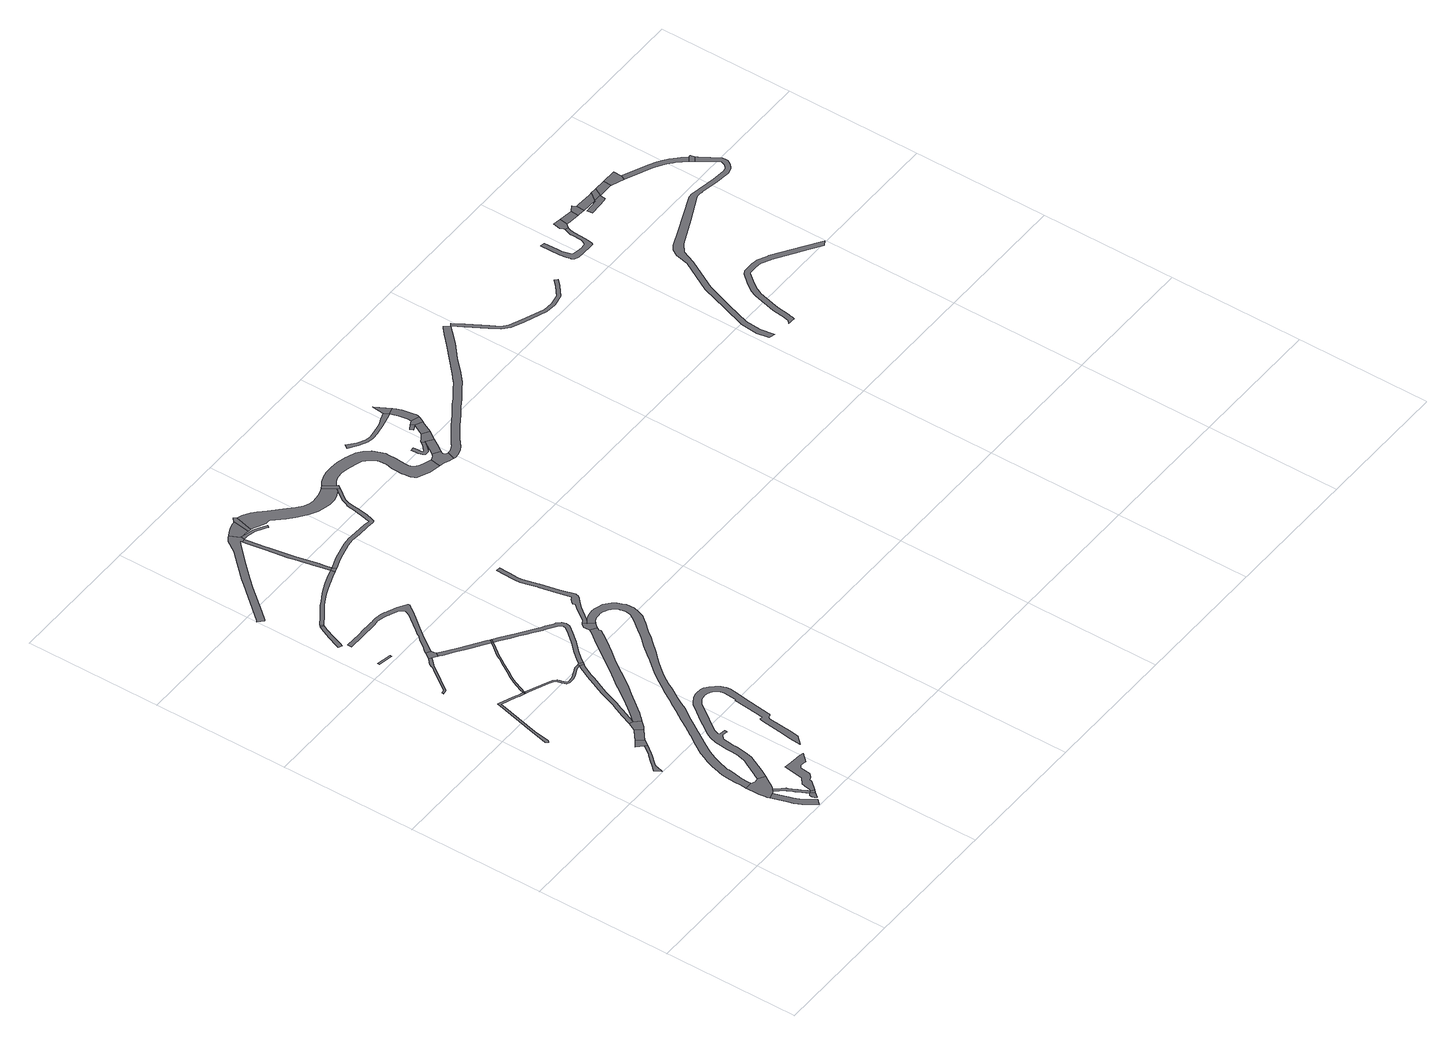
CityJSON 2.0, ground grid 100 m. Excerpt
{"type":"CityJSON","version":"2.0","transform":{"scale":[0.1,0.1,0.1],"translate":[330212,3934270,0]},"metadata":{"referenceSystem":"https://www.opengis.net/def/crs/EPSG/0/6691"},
"CityObjects":{
"road1":{"type":"Road","attributes":{"RoadStructureAttribute.sectionType":"1"},"geometry":[{"type":"MultiSurface","lod":"1","boundaries":[[[0,1,2,3,4,5,6,7,8,9,10,11,12,13,14,15,16,17,18,19]]]}]},
"road2":{"type":"Road","geometry":[{"type":"MultiSurface","lod":"1","boundaries":[[[20,21,22,23,24,25,26,27,28,29,30,31,32,33,34,35,36,0,19,37]]]}]},
"road3":{"type":"Road","attributes":{"RoadStructureAttribute.sectionType":"1"},"geometry":[{"type":"MultiSurface","lod":"1","boundaries":[[[38,39,40,41,42,43,44,45,46,47,48,49,50,51,52,53,54,55,56,57,58]]]}]},
"road4":{"type":"Road","attributes":{"RoadStructureAttribute.sectionType":"1"},"geometry":[{"type":"MultiSurface","lod":"1","boundaries":[[[37,59,60,61,62,63,64,65,66,67,68,69,70,71,72,73,74,75,76,77,78,79,80,20]]]}]},
"road5":{"type":"Road","geometry":[{"type":"MultiSurface","lod":"1","boundaries":[[[81,82,83,84,85,86,87,69]]]}]},
"road6":{"type":"Road","geometry":[{"type":"MultiSurface","lod":"1","boundaries":[[[87,88,70,69]]]}]},
"road7":{"type":"Road","geometry":[{"type":"MultiSurface","lod":"1","boundaries":[[[89,58,57,90,91,92]]]}]},
"road8":{"type":"Road","attributes":{"RoadStructureAttribute.sectionType":"1"},"geometry":[{"type":"MultiSurface","lod":"1","boundaries":[[[93,94,95,96,97,98,99,100,101,102,103,104,105,106,107,108,109,110,111]]]}]},
"road9":{"type":"Road","attributes":{"RoadStructureAttribute.sectionType":"1"},"geometry":[{"type":"MultiSurface","lod":"1","boundaries":[[[91,112,113,114,115,92]]]}]},
"road10":{"type":"Road","attributes":{"RoadStructureAttribute.sectionType":"1"},"geometry":[{"type":"MultiSurface","lod":"1","boundaries":[[[88,116,117,118,119,120,121,122,123,124,125,126,127,128,129,130,131,132,133,134,135,136,137,138,139,140,141,142,70]]]}]},
"road11":{"type":"Road","geometry":[{"type":"MultiSurface","lod":"1","boundaries":[[[143,114,113,144,145,146]]]}]},
"road12":{"type":"Road","attributes":{"RoadStructureAttribute.sectionType":"1"},"geometry":[{"type":"MultiSurface","lod":"1","boundaries":[[[147,148,149,150,151,152,153,154,155,156,157,158,159,160,161,162,163,164,165,166]]]}]},
"road13":{"type":"Road","geometry":[{"type":"MultiSurface","lod":"1","boundaries":[[[167,168,103,102]]]}]},
"road14":{"type":"Road","geometry":[{"type":"MultiSurface","lod":"1","boundaries":[[[169,170,171,172]]]}]},
"road15":{"type":"Road","attributes":{"RoadStructureAttribute.sectionType":"1"},"geometry":[{"type":"MultiSurface","lod":"1","boundaries":[[[173,174,175,176,177,178,179,180,181,182,183,184]]]}]},
"road16":{"type":"Road","attributes":{"RoadStructureAttribute.sectionType":"1"},"geometry":[{"type":"MultiSurface","lod":"1","boundaries":[[[25,185,186,187,188,189,190,191,192,193,194,195,196,197,198,199,200,201,202,203,204,205,206,207,208,209,210,211,212,213,214,215,216,217,218,219,220,221,222,223,224,225,226,227,228,229,230,231,232,233,234,235,236,237,238,239,240,241,242,243,244,245,246,247,248,249,250,251,252,253,254,255,256,257,258,259,260,261,262,263,264,265,266,267,268,269,270,271,272,273,274,275,276,277,278,26]]]}]},
"road17":{"type":"Road","geometry":[{"type":"MultiSurface","lod":"1","boundaries":[[[279,280,281,282,283,284,285,147,166]]]}]},
"road18":{"type":"Road","attributes":{"RoadStructureAttribute.sectionType":"1"},"geometry":[{"type":"MultiSurface","lod":"1","boundaries":[[[286,287,288,289,290,291,292,143,146,293,294,295,296,297,298,299,300,301]]]}]},
"road19":{"type":"Road","attributes":{"RoadStructureAttribute.sectionType":"1"},"geometry":[{"type":"MultiSurface","lod":"1","boundaries":[[[302,303,304,305,306,307,308,309,310,311,312,313,314,315,316,168,167,317,318,319,320,321,322,323,324,325,326,327,328,301]]]}]},
"road20":{"type":"Road","geometry":[{"type":"MultiSurface","lod":"1","boundaries":[[[183,329,330,184]]]}]},
"road21":{"type":"Road","attributes":{"RoadStructureAttribute.sectionType":"1"},"geometry":[{"type":"MultiSurface","lod":"1","boundaries":[[[168,331,332,333,334,335,336,337,338,339,340,341,342,343,344,345,346,347,348,349,350,351,103]]]}]},
"road22":{"type":"Road","attributes":{"RoadStructureAttribute.sectionType":"1"},"geometry":[{"type":"MultiSurface","lod":"1","boundaries":[[[352,353,354,355,356,357,358,359,360,361,362,363,364,365,366,367,368,369,370,371,372,373,374,375,376,377,378,379,380,285,284,381,382,383,384,385,386,387,388,389,390,391,392,393,394,395,396,397,398,399,400,401,402,403,404,405,406,407,408,409,410,411,412]]]}]},
"road23":{"type":"Road","attributes":{"RoadStructureAttribute.sectionType":"1"},"geometry":[{"type":"MultiSurface","lod":"1","boundaries":[[[413,414,415,416,417,418,419,420,421,341,422,423,424,425,426,427,428,429,281,280]]]}]},
"road24":{"type":"Road","attributes":{"RoadStructureAttribute.sectionType":"1"},"geometry":[{"type":"MultiSurface","lod":"1","boundaries":[[[30,430,431,432,433,434,435,436,437,438,439,440,441,442,443,444,445,446,447,448,449,450,451,452,453,454,455,456,457,458,459,460,461,462,463,464,465,466,467,468,469,470,471,472,473,474,475,476,477,478,479,480,481,482,483,484,485,486,487,488,489,490,491,492,493,494,495,496,497,498,499,500,501,502,503,504,505,506,507,508,509,510,511,512,513,514,515,516,517,518,519,520,521,522,523,524,525,526,527,528,529,530,531,532,533,534,535,536,537,538,539,540,541,542,31]]]}]},
"road25":{"type":"Road","attributes":{"RoadStructureAttribute.sectionType":"1"},"geometry":[{"type":"MultiSurface","lod":"1","boundaries":[[[145,543,544,545,546,547,548,549,550,551,552,553,554,555,556,557,558,559,560,561,562,563,564,565,566,567,568,569,570,571,572,573,574,575,576,577,578,146]]]}]},
"road26":{"type":"Road","geometry":[{"type":"MultiSurface","lod":"1","boundaries":[[[579,302,301,300,580]]]}]},
"road27":{"type":"Road","geometry":[{"type":"MultiSurface","lod":"1","boundaries":[[[422,341,340,581]]]}]},
"road28":{"type":"Road","attributes":{"RoadStructureAttribute.sectionType":"1"},"geometry":[{"type":"MultiSurface","lod":"1","boundaries":[[[582,583,584,585,586,587,588,589,590,591,592,593,330,329,594,595,596,597,598,599,600,601,602,603,604,605,606,607]]]}]},
"road29":{"type":"Road","attributes":{"function":"3","RoadStructureAttribute.sectionType":"1"},"geometry":[{"type":"MultiSurface","lod":"1","boundaries":[[[608,609,610,611,612,613,614,615,616,617,618,619,620,621,622,623,624,625,626,627,628,629,630,631,632,633,634,635,636]]]}]},
"road30":{"type":"Road","attributes":{"RoadStructureAttribute.sectionType":"1"},"geometry":[{"type":"MultiSurface","lod":"1","boundaries":[[[637,638,639,640,641,642,643,644,645,646,647,648,649,650,651,652,653,581,340,654,655,656,657,658,659,660,661,662,663,664,665,666,667,668,669,670,671,672,579,580]]]}]},
"road31":{"type":"Road","geometry":[{"type":"MultiSurface","lod":"1","boundaries":[[[606,673,674,675,607]]]}]},
"road32":{"type":"Road","geometry":[{"type":"MultiSurface","lod":"1","boundaries":[[[676,677,486,485,678,679,680,681,565,564]]]}]},
"road33":{"type":"Road","attributes":{"RoadStructureAttribute.sectionType":"1"},"geometry":[{"type":"MultiSurface","lod":"1","boundaries":[[[632,682,683,684,685,686,687,688,607,675,689,690,691,692,693,694,695,696,697,633]]]}]},
"road34":{"type":"Road","geometry":[{"type":"MultiSurface","lod":"1","boundaries":[[[635,698,699,700,701,702,703,704,705,636]]]}]},
"road35":{"type":"Road","attributes":{"RoadStructureAttribute.sectionType":"1"},"geometry":[{"type":"MultiSurface","lod":"1","boundaries":[[[706,707,708,709,710,711,712,713,714,634,633]]]}]},
"road36":{"type":"Road","geometry":[{"type":"MultiSurface","lod":"1","boundaries":[[[715,716,717,718,719,720,702,701]]]}]},
"road37":{"type":"Road","attributes":{"RoadStructureAttribute.sectionType":"1"},"geometry":[{"type":"MultiSurface","lod":"1","boundaries":[[[485,721,722,723,724,725,726,727,728,729,730,731,732,733,734,735,736,737,738,739,740,741,742,743,744,745,746,747,748,749,750,751,678]]]}]},
"road38":{"type":"Road","attributes":{"RoadStructureAttribute.sectionType":"1"},"geometry":[{"type":"MultiSurface","lod":"1","boundaries":[[[752,753,754,755,756,757,758,759,760,761,762,763,764,765,766,675,674,767,768,769,770,771,772,773,774,775,776,777,778,779,780,781,782,783]]]}]},
"road39":{"type":"Road","attributes":{"function":"3","RoadStructureAttribute.sectionType":"1"},"geometry":[{"type":"MultiSurface","lod":"1","boundaries":[[[784,785,786,787,788,789,790,791,792,793,794,795,796,797,798,799,800,717,716,801,802,803,804,805,806,807,808,809,810,811,812,813,814,815,783]]]}]},
"road40":{"type":"Road","geometry":[{"type":"MultiSurface","lod":"1","boundaries":[[[782,816,817,818,784,783]]]}]},
"road41":{"type":"Road","attributes":{"function":"3","RoadStructureAttribute.sectionType":"1"},"geometry":[{"type":"MultiSurface","lod":"1","boundaries":[[[819,820,821,822,823,824,825,826,827,828,829,830,831,832,833,834,835,836,837,838,839,840,818,817,841,842,843,844,845,846,847,848,849,850,851,852,853,854,855,856,857,858,859,860,861,862,863]]]}]},
"road42":{"type":"Road","geometry":[{"type":"MultiSurface","lod":"1","boundaries":[[[864,865,866,867,868,869,870,871,872,873,874,819,863,875,876,877,878,879,880]]]}]},
"road43":{"type":"Road","attributes":{"RoadStructureAttribute.sectionType":"1"},"geometry":[{"type":"MultiSurface","lod":"1","boundaries":[[[881,882,883,884,885,886,887,888,889,890,891,892,893,894,895,896,897,898,899,900,901,902,903,904,905,906,907,908,909,910]]]}]},
"road44":{"type":"Road","attributes":{"function":"3","RoadStructureAttribute.sectionType":"1"},"geometry":[{"type":"MultiSurface","lod":"1","boundaries":[[[872,871,911,912,913,914]]]}]},
"road45":{"type":"Road","attributes":{"RoadStructureAttribute.sectionType":"1"},"geometry":[{"type":"MultiSurface","lod":"1","boundaries":[[[915,916,917,918,919,920,921,922,923,924,925,926,927,928,929,930]]]}]},
"road46":{"type":"Road","geometry":[{"type":"MultiSurface","lod":"1","boundaries":[[[913,931,932,933,934,935,936,937,881,910,914]]]}]},
"road47":{"type":"Road","geometry":[{"type":"MultiSurface","lod":"1","boundaries":[[[938,939,940,941,942,943]]]}]},
"road48":{"type":"Road","attributes":{"function":"3","RoadStructureAttribute.sectionType":"1"},"geometry":[{"type":"MultiSurface","lod":"1","boundaries":[[[944,945,946,933,932,947,948,942]]]}]},
"road49":{"type":"Road","geometry":[{"type":"MultiSurface","lod":"1","boundaries":[[[948,949,950,951,943,942]]]}]},
"road50":{"type":"Road","attributes":{"function":"3","RoadStructureAttribute.sectionType":"1"},"geometry":[{"type":"MultiSurface","lod":"1","boundaries":[[[930,952,953,954,951,950,955,956,957,958,959,960]]]}]},
"road51":{"type":"Road","geometry":[{"type":"MultiSurface","lod":"1","boundaries":[[[961,915,930,960]]]}]},
"road52":{"type":"Road","attributes":{"RoadStructureAttribute.sectionType":"1"},"geometry":[{"type":"MultiSurface","lod":"1","boundaries":[[[962,963,964,965,966,967,968,969,970,971,972,973,974,975,976,977,978,979,980,981,982,983,984,880,879,985,986,987,988,989,990,991,992,993,994,995,996,997,998,999,1000,1001,1002,1003,1004,962,1005,1006,1007,1008,1009,1010,1011,1012,1013,1014,1015,1016,1017,1018,1019,1020,1021,1022,1023,1024,1025]]]}]},
"road53":{"type":"Road","attributes":{"RoadStructureAttribute.sectionType":"1"},"geometry":[{"type":"MultiSurface","lod":"1","boundaries":[[[1026,1027,1028,1029,1030,1031,1032,1033,1034,1035,1036,1037,1038,1039,1040,1041,1042,1043,1044,1045,1046,1047,1048,1049,1050,1051,1052,1053,1054,1055,1056,1057,1058,1059,1060,1061,1062,1063,1064,1065,1066,1067]]]}]},
"road54":{"type":"Road","geometry":[{"type":"MultiSurface","lod":"1","boundaries":[[[1066,1068,1069,1070,1071,1072,1073,1074,1075,1076,1067]]]}]},
"road55":{"type":"Road","attributes":{"RoadStructureAttribute.sectionType":"1"},"geometry":[{"type":"MultiSurface","lod":"1","boundaries":[[[1077,1078,1079,1080,1081,1082,1083,1084,1085,1086,1087,1088,1089,1090,1091,1092,1093,1094,1095,1096,1097,1098,1099,1100,1101,1102,1103,1104,1105,1106,1107,1108,1109,1110,1111,1112,1113,1114,1115,1116]]]}]},
"road56":{"type":"Road","attributes":{"RoadStructureAttribute.sectionType":"1"},"geometry":[{"type":"MultiSurface","lod":"1","boundaries":[[[1069,1068,1117,1118,1119]]]}]},
"road57":{"type":"Road","geometry":[{"type":"MultiSurface","lod":"1","boundaries":[[[1120,1119,1118,1121,1122,1123]]]}]},
"road58":{"type":"Road","attributes":{"RoadStructureAttribute.sectionType":"1"},"geometry":[{"type":"MultiSurface","lod":"1","boundaries":[[[1124,1125,1126,1127,1128,1129,1130,1131,1132,1133,1134,1135,1136,1137,1138,1139,1140,1141,1142,1143,1144,1145,1146,1147,1148,1149,1150,1151,1152,1153,1154,1155,1156,1157,1158,1159,1160,1161,1162,1163,1164,1165,1166,1167,1168,1169,1170,1171,1172,1173,1174,1175,1176,1177,1178,1179,1180,1181,1182,1183,1184,1185]]]}]},
"road59":{"type":"Road","geometry":[{"type":"MultiSurface","lod":"1","boundaries":[[[1186,1187,1188,1189,1190,1191,1192,1193,1194,1195,1196,1197,1198]]]}]},
"road60":{"type":"Road","attributes":{"RoadStructureAttribute.sectionType":"1"},"geometry":[{"type":"MultiSurface","lod":"1","boundaries":[[[1199,1200,1123,1122,1186,1201]]]}]},
"road61":{"type":"Road","geometry":[{"type":"MultiSurface","lod":"1","boundaries":[[[1202,1201,1186,1198]]]}]},
"road62":{"type":"Road","attributes":{"RoadStructureAttribute.sectionType":"1"},"geometry":[{"type":"MultiSurface","lod":"1","boundaries":[[[1198,1203,1204,1205,1206,1202]]]}]},
"road63":{"type":"Road","geometry":[{"type":"MultiSurface","lod":"1","boundaries":[[[1206,1205,1207,1208,1209]]]}]},
"road64":{"type":"Road","attributes":{"RoadStructureAttribute.sectionType":"1"},"geometry":[{"type":"MultiSurface","lod":"1","boundaries":[[[1207,1210,1211,1212,1213,1214,1215,1216,1217,1218,1219,1220,1221,1222,1223,1224,1225,1226,1227,1228,1229,1230,1231,1208]]]}]},
"road65":{"type":"Road","geometry":[{"type":"MultiSurface","lod":"1","boundaries":[[[1232,1233,1221,1220,1124,1185]]]}]}
},
"vertices":[
[567,298,0],[580,256,0],[593,214,0],[598,196,0],[612,148,0],[613,146,0],[636,98,0],[643,89,0],[670,48,0],[698,9,0],[729,43,0],[707,74,0],[684,108,0],[675,121,0],[655,163,0],[653,169,0],[645,196,0],[641,208,0],[623,270,0],[610,311,0],
[642,337,0],[652,345,0],[658,353,0],[671,371,0],[682,389,0],[712,438,0],[662,469,0],[652,465,0],[637,462,0],[631,464,0],[605,476,0],[552,477,0],[552,456,0],[552,405,0],[555,376,0],[558,334,0],[561,319,0],[625,323,0],
[464,1191,0],[446,1168,0],[443,1164,0],[440,1161,0],[400,1117,0],[398,1115,0],[383,1099,0],[342,1052,0],[367,1005,0],[383,1057,0],[386,1065,0],[389,1073,0],[391,1076,0],[398,1085,0],[398,1086,0],[399,1087,0],[449,1141,0],[458,1151,0],[466,1161,0],[512,1221,0],[498,1236,0],
[680,258,0],[682,255,0],[683,251,0],[701,213,0],[707,201,0],[710,195,0],[712,191,0],[715,184,0],[738,138,0],[741,134,0],[748,120,0],[768,130,0],[761,143,0],[758,148,0],[740,185,0],[732,201,0],[730,204,0],[727,211,0],[715,235,0],[704,259,0],[700,270,0],[682,291,0],
[730,106,0],[731,86,0],[732,79,0],[735,71,0],[737,65,0],[742,57,0],[776,94,0],
[790,109,0],
[457,1279,0],[519,1231,0],[541,1267,0],[505,1315,0],
[170,1756,0],[181,1766,0],[200,1886,0],[279,2192,0],[283,2207,0],[389,2165,0],[410,2156,0],[412,2155,0],[441,2144,0],[447,2141,0],[453,2155,0],[412,2171,0],[411,2172,0],[381,2184,0],[278,2225,0],[273,2227,0],[186,1890,0],[163,1796,0],[156,1772,0],
[571,1290,0],[619,1329,0],[582,1376,0],[534,1337,0],
[847,171,0],[848,182,0],[848,186,0],[848,189,0],[862,194,0],[872,198,0],[896,225,0],[899,245,0],[903,273,0],[908,304,0],[923,313,0],[926,314,0],[950,312,0],[964,310,0],[973,309,0],[995,333,0],[1027,368,0],[997,372,0],[915,382,0],[857,389,0],[837,246,0],[837,245,0],[792,210,0],[787,185,0],[781,152,0],[779,140,0],[776,136,0],
[610,1437,0],[636,1342,0],[678,1384,0],[637,1425,0],
[360,2832,0],[359,2830,0],[322,2796,0],[312,2771,0],[310,2767,0],[295,2746,0],[240,2670,0],[176,2582,0],[155,2578,0],[153,2578,0],[151,2578,0],[148,2563,0],[167,2567,0],[169,2567,0],[182,2570,0],[243,2653,0],[303,2737,0],[319,2760,0],[359,2800,0],[378,2818,0],
[457,2138,0],[462,2152,0],
[240,3035,0],[243,3049,0],[135,3070,0],[137,3055,0],
[182,3526,0],[151,3461,0],[121,3390,0],[120,3386,0],[111,3363,0],[138,3352,0],[148,3374,0],[161,3406,0],[178,3449,0],[204,3515,0],[222,3553,0],[201,3568,0],
[745,492,0],[786,576,0],[806,618,0],[821,674,0],[830,739,0],[830,766,0],[830,767,0],[830,793,0],[842,862,0],[868,885,0],[871,886,0],[874,886,0],[910,881,0],[912,900,0],[872,904,0],[867,908,0],[866,910,0],[862,921,0],[874,953,0],[908,998,0],[939,1040,0],[985,1106,0],[989,1111,0],[1015,1145,0],[1027,1162,0],[1061,1187,0],[1096,1193,0],[1120,1191,0],[1145,1181,0],[1167,1164,0],[1184,1141,0],[1190,1128,0],[1194,1105,0],[1187,1010,0],[1178,1006,0],[1159,833,0],[1153,784,0],[1153,782,0],[1151,777,0],[1148,774,0],[1127,776,0],[1125,764,0],[1123,747,0],[1104,609,0],[1091,510,0],[1089,488,0],[1083,429,0],[1140,491,0],[1141,502,0],[1148,562,0],[1156,633,0],[1166,726,0],[1168,735,0],[1173,739,0],[1183,742,0],[1187,743,0],[1194,748,0],[1196,751,0],[1199,756,0],[1200,763,0],[1228,966,0],[1240,1039,0],[1245,1093,0],[1242,1123,0],[1237,1141,0],[1230,1158,0],[1210,1186,0],[1183,1213,0],[1156,1237,0],[1134,1245,0],[1099,1249,0],[1074,1247,0],[1042,1237,0],[1010,1219,0],[989,1201,0],[987,1199,0],[964,1170,0],[946,1145,0],[895,1078,0],[854,1018,0],[824,975,0],[802,931,0],[788,883,0],[775,786,0],[774,768,0],[774,754,0],[772,714,0],[770,691,0],[753,637,0],[744,619,0],[736,604,0],[683,502,0],[682,501,0],[667,474,0],
[385,2814,0],[412,2796,0],[430,2823,0],[427,2832,0],[425,2846,0],[425,2856,0],[395,2879,0],
[853,1989,0],[819,1921,0],[813,1910,0],[737,1740,0],[690,1619,0],[687,1613,0],[644,1514,0],[671,1501,0],[714,1598,0],[715,1601,0],[765,1729,0],[825,1864,0],[840,1897,0],[879,1973,0],[890,1988,0],[866,2006,0],
[864,2021,0],[831,2018,0],[808,2007,0],[769,1990,0],[767,1989,0],[740,1981,0],[708,1979,0],[693,1985,0],[688,1998,0],[685,2006,0],[679,2029,0],[674,2046,0],[655,2069,0],[622,2084,0],[481,2144,0],[476,2130,0],[617,2070,0],[645,2057,0],[660,2039,0],[669,2007,0],[671,2002,0],[681,1974,0],[705,1964,0],[742,1966,0],[773,1975,0],[810,1992,0],[835,2003,0],
[229,3561,0],[212,3578,0],
[474,2182,0],[504,2253,0],[530,2299,0],[560,2346,0],[605,2418,0],[608,2423,0],[634,2465,0],[637,2469,0],[691,2540,0],[723,2581,0],[714,2587,0],[687,2553,0],[642,2496,0],[627,2471,0],[619,2459,0],[600,2428,0],[598,2425,0],[550,2350,0],[521,2305,0],[495,2258,0],[464,2186,0],
[165,3296,0],[414,3295,0],[424,3295,0],[426,3296,0],[446,3298,0],[453,3298,0],[465,3296,0],[506,3288,0],[530,3280,0],[550,3272,0],[556,3270,0],[616,3241,0],[628,3225,0],[631,3217,0],[632,3205,0],[630,3191,0],[629,3185,0],[624,3180,0],[623,3178,0],[594,3138,0],[537,3061,0],[531,3053,0],[503,3016,0],[498,3008,0],[475,2981,0],[423,2916,0],[421,2913,0],[419,2911,0],[404,2891,0],[430,2869,0],[449,2892,0],[502,2965,0],[504,2967,0],[521,2991,0],[542,3018,0],[561,3043,0],[621,3118,0],[659,3164,0],[678,3191,0],[685,3201,0],[697,3219,0],[697,3224,0],[697,3229,0],[693,3232,0],[667,3250,0],[632,3271,0],[569,3300,0],[562,3303,0],[550,3308,0],[543,3311,0],[518,3319,0],[469,3326,0],[465,3327,0],[458,3328,0],[450,3327,0],[426,3325,0],[424,3325,0],[396,3325,0],[331,3326,0],[289,3326,0],[165,3326,0],
[418,2793,0],[420,2791,0],[439,2777,0],[468,2755,0],[509,2727,0],[559,2693,0],[604,2662,0],[666,2621,0],[699,2598,0],[732,2612,0],[716,2623,0],[651,2667,0],[619,2689,0],[544,2740,0],[508,2765,0],[494,2774,0],[459,2798,0],
[605,477,0],[606,503,0],[610,556,0],[613,578,0],[617,605,0],[625,664,0],[627,675,0],[629,689,0],[638,718,0],[640,726,0],[654,769,0],[654,770,0],[659,782,0],[665,796,0],[683,836,0],[702,873,0],[745,944,0],[795,1022,0],[804,1036,0],[840,1093,0],[881,1156,0],[932,1226,0],[941,1243,0],[956,1272,0],[984,1325,0],[1031,1397,0],[1060,1447,0],[1098,1505,0],[1135,1553,0],[1171,1599,0],[1206,1634,0],[1256,1687,0],[1310,1746,0],[1350,1791,0],[1381,1833,0],[1429,1887,0],[1452,1915,0],[1477,1945,0],[1486,1970,0],[1494,1992,0],[1505,2030,0],[1503,2066,0],[1501,2092,0],[1493,2118,0],[1481,2149,0],[1480,2150,0],[1460,2176,0],[1417,2213,0],[1382,2226,0],[1351,2234,0],[1326,2237,0],[1307,2235,0],[1290,2231,0],[1264,2225,0],[1244,2215,0],[1212,2193,0],[1249,2152,0],[1259,2161,0],[1277,2169,0],[1290,2174,0],[1302,2176,0],[1317,2177,0],[1331,2178,0],[1351,2176,0],[1370,2171,0],[1395,2157,0],[1427,2126,0],[1436,2113,0],[1439,2102,0],[1441,2094,0],[1445,2076,0],[1447,2055,0],[1446,2035,0],[1439,2010,0],[1427,1989,0],[1407,1961,0],[1377,1925,0],[1355,1896,0],[1322,1854,0],[1297,1824,0],[1253,1776,0],[1203,1713,0],[1167,1671,0],[1133,1630,0],[1096,1584,0],[1057,1534,0],[1019,1475,0],[985,1425,0],[937,1350,0],[927,1335,0],[917,1318,0],[879,1257,0],[831,1184,0],[792,1122,0],[749,1056,0],[746,1051,0],[731,1028,0],[694,972,0],[650,902,0],[629,863,0],[610,820,0],[604,806,0],[604,805,0],[598,791,0],[591,770,0],[581,736,0],[574,713,0],[571,704,0],[565,674,0],[557,609,0],[556,557,0],[555,531,0],[553,502,0],
[698,1405,0],[711,1419,0],[728,1438,0],[754,1469,0],[794,1523,0],[821,1559,0],[857,1602,0],[891,1644,0],[970,1752,0],[1044,1855,0],[1089,1911,0],[1148,1990,0],[1191,2051,0],[1208,2074,0],[1211,2079,0],[1211,2081,0],[1211,2083,0],[1210,2087,0],[1208,2093,0],[1208,2097,0],[1214,2110,0],[1218,2117,0],[1174,2144,0],[1166,2133,0],[1136,2091,0],[1097,2039,0],[1035,1953,0],[992,1895,0],[917,1789,0],[846,1695,0],[838,1685,0],[772,1594,0],[750,1564,0],[704,1501,0],[672,1462,0],[655,1442,0],
[878,2022,0],[902,2004,0],
[740,2606,0],
[641,3809,0],[600,3795,0],[556,3779,0],[498,3756,0],[457,3735,0],[431,3719,0],[429,3717,0],[398,3701,0],[364,3683,0],[297,3637,0],[278,3624,0],[215,3581,0],[231,3562,0],[300,3609,0],[345,3640,0],[377,3662,0],[385,3666,0],[429,3689,0],[430,3690,0],[469,3710,0],[509,3728,0],[559,3747,0],[567,3751,0],[650,3781,0],[675,3788,0],[667,3817,0],
[543,4531,0],[511,4509,0],[497,4489,0],[481,4464,0],[457,4428,0],[439,4406,0],[437,4404,0],[377,4342,0],[271,4232,0],[241,4197,0],[51,3975,0],[14,3933,0],[4,3925,0],[43,3890,0],[49,3897,0],[103,3959,0],[248,4129,0],[308,4198,0],[401,4295,0],[436,4331,0],[438,4333,0],[529,4422,0],[552,4445,0],[556,4449,0],[558,4433,0],[586,4436,0],[592,4463,0],[586,4464,0],[551,4535,0],
[919,2026,0],[967,2084,0],[1033,2150,0],[1090,2220,0],[1132,2270,0],[1135,2303,0],[1126,2332,0],[1101,2358,0],[1090,2365,0],[1039,2397,0],[1023,2407,0],[1015,2412,0],[1002,2421,0],[924,2477,0],[878,2509,0],[819,2550,0],[794,2568,0],[754,2559,0],[802,2525,0],[818,2514,0],[865,2482,0],[907,2452,0],[946,2424,0],[976,2403,0],[999,2387,0],[1003,2385,0],[1036,2363,0],[1082,2334,0],[1091,2325,0],[1100,2316,0],[1105,2299,0],[1103,2282,0],[1067,2239,0],[1011,2170,0],[945,2105,0],[895,2045,0],
[690,3792,0],[704,3797,0],[694,3825,0],
[1221,2120,0],[1230,2135,0],[1196,2219,0],[1188,2214,0],[1169,2190,0],[1171,2171,0],
[563,4392,0],[565,4382,0],[583,4268,0],[607,4107,0],[616,4066,0],[650,3908,0],[659,3861,0],[682,3888,0],[678,3914,0],[643,4071,0],[634,4112,0],[611,4272,0],[609,4283,0],[597,4354,0],[595,4364,0],[590,4394,0],
[592,4464,0],[611,4463,0],[633,4462,0],[659,4458,0],[678,4581,0],[644,4575,0],[616,4567,0],[582,4550,0],
[623,4435,0],[685,4419,0],[726,4399,0],[753,4381,0],[764,4372,0],[776,4387,0],[736,4415,0],[690,4440,0],[628,4454,0],
[672,4456,0],[683,4454,0],[719,4588,0],[705,4608,0],[701,4605,0],[682,4588,0],
[1243,2222,0],[1314,2310,0],[1352,2350,0],[1376,2369,0],[1389,2388,0],[1394,2412,0],[1366,2521,0],[1337,2655,0],[1337,2658,0],[1309,2770,0],[1305,2806,0],[1309,2870,0],[1310,2889,0],[1312,2948,0],[1282,2949,0],[1280,2890,0],[1277,2828,0],[1275,2806,0],[1280,2764,0],[1292,2715,0],[1308,2649,0],[1310,2639,0],[1336,2514,0],[1357,2421,0],[1352,2410,0],[1338,2405,0],[1323,2392,0],[1310,2375,0],[1317,2359,0],[1295,2331,0],[1219,2233,0],
[1289,4192,0],[1245,4132,0],[1229,4094,0],[1222,4078,0],[1216,4044,0],[1208,4002,0],[1196,3937,0],[1185,3892,0],[1183,3881,0],[1137,3888,0],[1050,3890,0],[977,3896,0],[919,3890,0],[787,3858,0],[780,3855,0],[765,3818,0],[796,3829,0],[925,3860,0],[977,3866,0],[1049,3860,0],[1135,3858,0],[1186,3853,0],[1199,3855,0],[1206,3859,0],[1213,3884,0],[1226,3931,0],[1238,3997,0],[1243,4039,0],[1248,4087,0],[1262,4122,0],[1326,4208,0],[1310,4220,0],
[1256,4307,0],[1254,4306,0],[1227,4294,0],[1193,4285,0],[1160,4281,0],[1135,4281,0],[1120,4281,0],[1102,4286,0],[1061,4304,0],[1021,4337,0],[977,4377,0],[960,4394,0],[888,4467,0],[840,4515,0],[809,4545,0],[758,4575,0],[728,4585,0],[708,4447,0],[735,4434,0],[785,4406,0],[809,4408,0],[823,4403,0],[895,4328,0],[943,4284,0],[955,4273,0],[1016,4231,0],[1069,4200,0],[1105,4187,0],[1167,4175,0],[1218,4174,0],[1261,4189,0],[1299,4210,0],
[1343,4231,0],[1332,4239,0],[1281,4323,0],
[1880,3888,0],[1817,3906,0],[1786,3925,0],[1780,3929,0],[1760,3952,0],[1753,3977,0],[1752,4009,0],[1758,4081,0],[1759,4137,0],[1760,4159,0],[1749,4195,0],[1727,4246,0],[1694,4288,0],[1652,4319,0],[1598,4340,0],[1582,4345,0],[1513,4364,0],[1452,4370,0],[1398,4368,0],[1357,4360,0],[1306,4338,0],[1295,4331,0],[1348,4254,0],[1350,4255,0],[1363,4264,0],[1377,4273,0],[1407,4282,0],[1451,4284,0],[1494,4278,0],[1566,4258,0],[1609,4242,0],[1631,4224,0],[1655,4197,0],[1669,4173,0],[1676,4147,0],[1678,4095,0],[1671,4047,0],[1667,4014,0],[1666,3962,0],[1668,3950,0],[1674,3904,0],[1685,3877,0],[1694,3864,0],[1778,3825,0],[1865,3809,0],
[1986,3838,0],[1980,3841,0],[1976,3846,0],[1974,3848,0],[1971,3855,0],[1971,3867,0],[1975,3875,0],[1978,3880,0],[1928,3913,0],[1913,3898,0],[1898,3891,0],[1866,3809,0],[1903,3802,0],[1939,3788,0],[1967,3780,0],[1976,3777,0],[1997,3836,0],
[1975,4033,0],[1970,4026,0],[1958,4009,0],[1944,3994,0],[1922,3974,0],[1918,3973,0],[1915,3971,0],[1911,3970,0],[1910,3971,0],[1908,3972,0],[1908,3975,0],[1908,3980,0],[1907,3999,0],[1907,4018,0],[1905,4045,0],[1877,4042,0],[1881,4013,0],[1881,3989,0],[1888,3959,0],[1892,3953,0],[1895,3951,0],[1902,3946,0],[1906,3946,0],[1913,3945,0],[1927,3946,0],[1933,3948,0],[1938,3951,0],[1939,3952,0],[1971,3986,0],[1995,4016,0],
[1981,3884,0],[2017,3939,0],[2047,3981,0],[1998,4016,0],
[2055,4389,0],[2000,4368,0],[1954,4349,0],[1873,4334,0],[1829,4331,0],[1790,4336,0],[1735,4366,0],[1674,4415,0],[1656,4386,0],[1722,4345,0],[1782,4311,0],[1828,4305,0],[1876,4309,0],[1959,4325,0],[2033,4341,0],[2073,4350,0],
[2071,4014,0],[2091,4046,0],[2041,4079,0],[2019,4063,0],[2001,4052,0],[1986,4045,0],[1980,4039,0],
[2058,4178,0],[2037,4167,0],[2029,4163,0],[2041,4137,0],[2083,4160,0],[2069,4185,0],
[2075,4144,0],[2075,4142,0],[2058,4111,0],[2129,4117,0],[2137,4133,0],
[2156,4170,0],[2160,4180,0],[2101,4202,0],
[2092,4294,0],[2092,4293,0],[2105,4231,0],[2166,4196,0],[2168,4213,0],[2163,4237,0],[2150,4308,0],[2137,4345,0],[2126,4369,0],
[2064,4478,0],
[2966,4505,0],[2938,4544,0],[2928,4534,0],[2886,4496,0],[2811,4425,0],[2704,4327,0],[2647,4274,0],[2612,4242,0],[2559,4195,0],[2545,4183,0],[2500,4154,0],[2484,4143,0],[2425,4102,0],[2376,4073,0],[2371,4070,0],[2364,4065,0],[2299,4021,0],[2213,3966,0],[2130,3909,0],[2072,3865,0],[2066,3860,0],[2027,3840,0],[2014,3837,0],[1990,3772,0],[2022,3775,0],[2057,3787,0],[2091,3806,0],[2145,3850,0],[2162,3864,0],[2244,3920,0],[2329,3975,0],[2383,4012,0],[2393,4018,0],[2417,4033,0],[2455,4056,0],[2531,4109,0],[2578,4139,0],[2585,4145,0],[2648,4201,0],[2744,4296,0],[2851,4386,0],[2927,4464,0],[2964,4503,0],[3014,4428,0],[3092,4294,0],[3133,4225,0],[3179,4182,0],[3272,4142,0],[3436,4078,0],[3516,4073,0],[3598,4089,0],[3674,4151,0],[3718,4195,0],[3700,4213,0],[3657,4170,0],[3587,4112,0],[3514,4098,0],[3442,4102,0],[3282,4165,0],[3193,4204,0],[3152,4241,0],[3114,4306,0],[3035,4441,0],[2988,4518,0],
[4117,4405,0],[4110,4386,0],[4107,4374,0],[4106,4339,0],[4104,4301,0],[4102,4287,0],[4100,4277,0],[4092,4258,0],[4085,4248,0],[4077,4243,0],[4071,4243,0],[4046,4243,0],[3996,4248,0],[3971,4253,0],[3965,4255,0],[3963,4259,0],[3957,4274,0],[3946,4328,0],[3944,4366,0],[3940,4460,0],[3908,4464,0],[3912,4318,0],[3916,4267,0],[3923,4241,0],[3924,4237,0],[3926,4232,0],[3929,4227,0],[3937,4219,0],[3954,4211,0],[3966,4206,0],[4005,4204,0],[4100,4200,0],[4107,4202,0],[4113,4204,0],[4118,4209,0],[4121,4219,0],[4126,4246,0],[4130,4312,0],[4134,4367,0],[4140,4398,0],[4148,4420,0],[4122,4426,0],
[4171,4446,0],[4181,4505,0],[4149,4512,0],[4125,4518,0],[4111,4460,0],[4122,4449,0],[4124,4446,0],[4124,4441,0],[4124,4433,0],
[4299,2775,0],[4302,2791,0],[4305,2803,0],[4319,2897,0],[4362,3061,0],[4365,3069,0],[4382,3105,0],[4428,3168,0],[4475,3223,0],[4484,3228,0],[4548,3228,0],[4589,3221,0],[4654,3191,0],[4660,3188,0],[4819,3081,0],[4829,3074,0],[4960,2986,0],[4996,3010,0],[4875,3092,0],[4680,3223,0],[4667,3229,0],[4601,3259,0],[4551,3268,0],[4473,3268,0],[4450,3254,0],[4396,3193,0],[4347,3125,0],[4328,3084,0],[4324,3075,0],[4280,2905,0],[4269,2835,0],[4265,2810,0],[4257,2771,0],[4236,2752,0],[4244,2751,0],[4245,2751,0],[4266,2751,0],[4271,2751,0],[4294,2750,0],[4298,2771,0],
[4187,4444,0],[4278,4434,0],[4284,4494,0],
[4327,4518,0],[4291,4433,0],[4340,4431,0],[4342,4491,0],
[5122,4113,0],[5130,4102,0],[5175,4034,0],[5210,3987,0],[5214,3980,0],[5215,3972,0],[5214,3962,0],[5204,3941,0],[5189,3925,0],[5180,3918,0],[5169,3915,0],[5154,3913,0],[5058,3924,0],[4928,3945,0],[4876,3954,0],[4861,3955,0],[4851,3956,0],[4841,3955,0],[4829,3952,0],[4815,3948,0],[4532,3829,0],[4404,3776,0],[4368,3751,0],[4339,3704,0],[4319,3607,0],[4187,3374,0],[4117,3171,0],[4056,2993,0],[4045,2867,0],[4058,2780,0],[4067,2777,0],[4102,2770,0],[4099,2777,0],[4085,2869,0],[4095,2985,0],[4154,3156,0],[4224,3358,0],[4351,3583,0],[4393,3685,0],[4452,3729,0],[4659,3820,0],[4848,3909,0],[4861,3913,0],[4870,3915,0],[4883,3915,0],[4896,3914,0],[4913,3912,0],[4916,3912,0],[5053,3889,0],[5153,3878,0],[5176,3880,0],[5196,3886,0],[5213,3898,0],[5233,3921,0],[5247,3949,0],[5249,3956,0],[5251,3973,0],[5247,3991,0],[5239,4007,0],[5208,4056,0],[5163,4125,0],[5154,4137,0],
[4452,4426,0],[4451,4419,0],[4395,4413,0],[4346,4409,0],[4350,4372,0],[4430,4376,0],[4489,4380,0],[4500,4382,0],[4505,4384,0],[4507,4390,0],[4509,4400,0],[4509,4410,0],[4511,4425,0],
[4477,4485,0],[4363,4490,0],[4497,4485,0],
[4543,4485,0],
[4520,4425,0],[4615,4424,0],[4630,4424,0],[4632,4484,0],
[4723,4386,0],[4738,4423,0],[4739,4483,0],
[4737,4380,0],[4823,4341,0],[4846,4331,0],[4914,4299,0],[4954,4277,0],[4995,4249,0],[5028,4221,0],[5038,4212,0],[5069,4180,0],[5091,4154,0],[5097,4146,0],[5129,4170,0],[5122,4178,0],[5099,4206,0],[5066,4241,0],[5043,4261,0],[5020,4281,0],[4975,4311,0],[4932,4335,0],[4903,4348,0],[4839,4378,0],[4753,4417,0],
[5151,4172,0],[5142,4171,0]
]}
